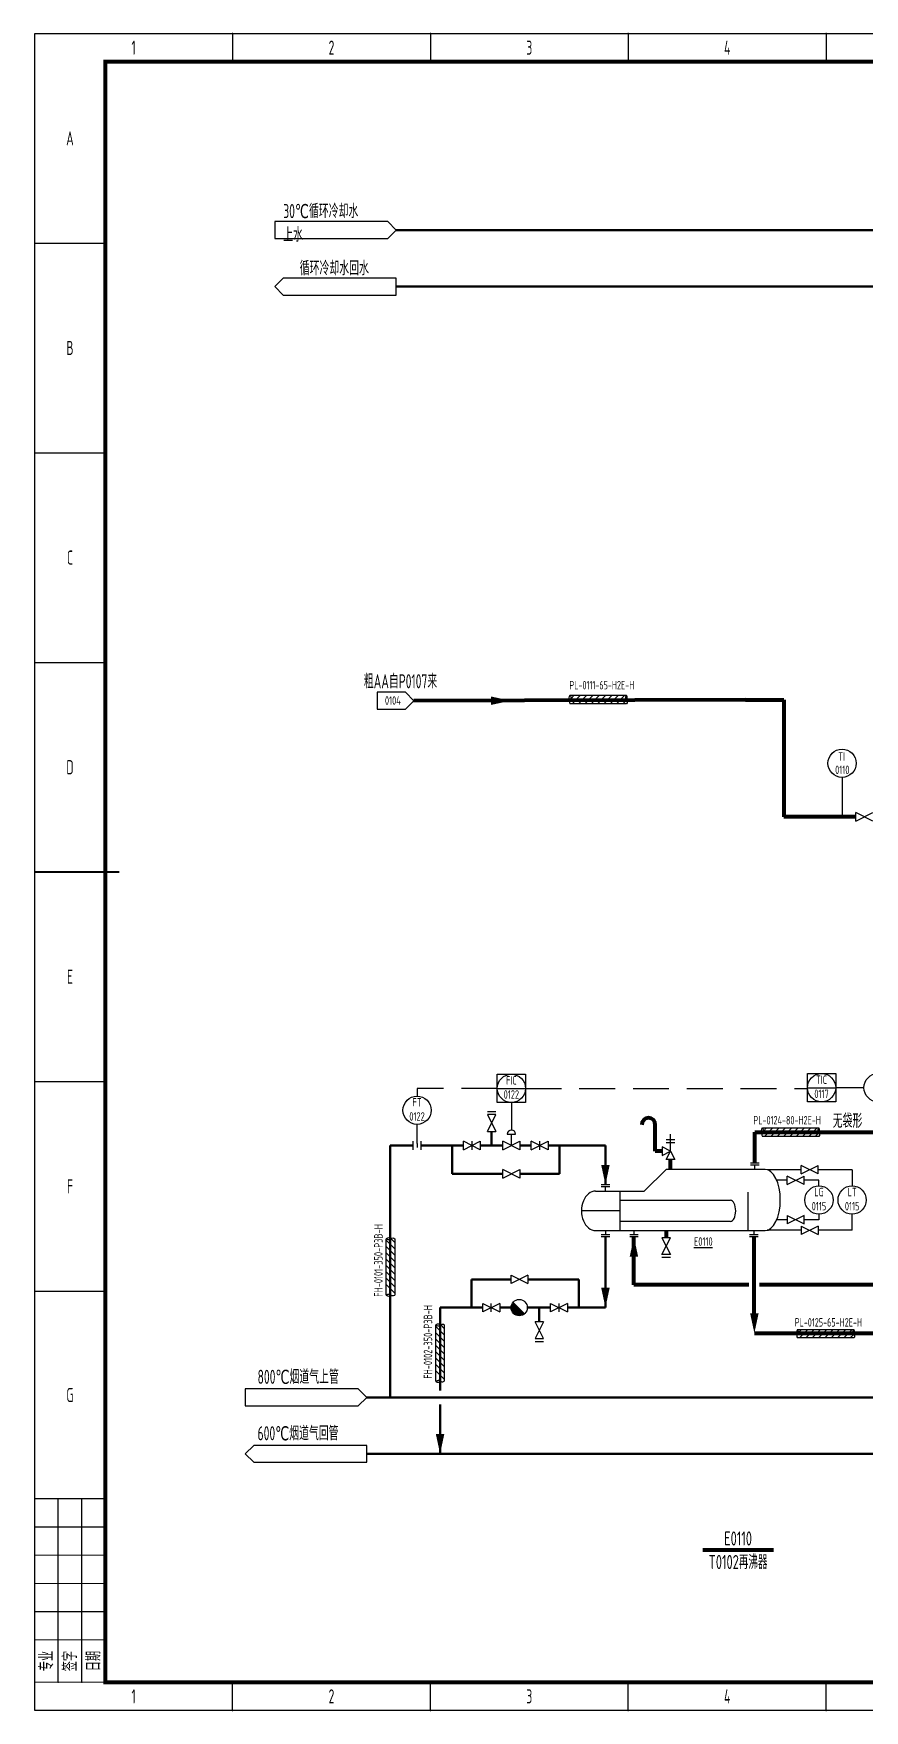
# Model space of a CAD drawing. Header units: millimetres. Extents: x 453 to 7190, y 523 to 4294.
# Drawn here: x 6348 to 6643, y 2905 to 3499 of the extents above; entities that cross this region are included whole.
import ezdxf

# ---------------------------------------------------------------- set-up
doc = ezdxf.new("R2010")
doc.units = ezdxf.units.MM
doc.linetypes.add('DASHED', pattern=[19.05, 12.7, -6.35])
for name, color, linetype, lineweight in [('01-主物流线-粗实线', 134, 'Continuous', 80), ('03-设备外轮廓线-细实线', 7, 'Continuous', 25), ('04-设备内部件-细实线', 170, 'Continuous', 25), ('05-公用工程-冷却水与回水', 55, 'Continuous', 40), ('05-图框与标题栏', 7, 'Continuous', 25), ('06-公用工程-中、低压蒸汽与凝水回管', 14, 'Continuous', 40), ('09-文本', 7, 'Continuous', 25), ('10-流股接续标志', 7, 'Continuous', 25), ('11-文本', 7, 'Continuous', 25), ('11-管道组合号', 50, 'Continuous', 15), ('11-管道组合号 @ 1', 50, 'Continuous', 15), ('12-仪表', 190, 'Continuous', 25), ('12-信号线', 226, 'DASHED', 25), ('12-设备位号线', 7, 'Continuous', 80), ('14-箭头', 7, 'Continuous', 25), ('15-仪表', 190, 'Continuous', 25), ('16-阀门与管件', 102, 'Continuous', 25)]:
    doc.layers.add(name, color=color, linetype=linetype, lineweight=lineweight)
doc.layers.add('TITLE', color=7, linetype='Continuous')
doc.styles.add('3-gbcbig', font='gbenor.shx', dxfattribs={"width": 0.7, "height": 3, "bigfont": 'gbcbig.shx'})
doc.styles.add('5-gbcbig', font='gbenor.shx', dxfattribs={"width": 0.7, "height": 5, "bigfont": 'gbcbig.shx'})
doc.styles.add('PRAY-6-GBCBIG', font='gbenor.shx', dxfattribs={"width": 0.7, "bigfont": 'gbcbig.shx'})
doc.styles.add('头号烷家', font='gbenor.shx', dxfattribs={"width": 0.75, "height": 3, "bigfont": 'gbcbig.shx'})
doc.styles.add('工程字', font='gbenor.shx', dxfattribs={"bigfont": 'gbcbig.shx'})

# ---------------------------------------------------------------- blocks, each defined once
blk = doc.blocks.new('管道组合号')
at = {"layer": '11-管道组合号', "style": '头号烷家', "width": 0.75}
blk.add_attdef('管道组合号', (-4.3, 3.13), '', height=3, dxfattribs=at)

msp = doc.modelspace()

# ---------------------------------------------------------------- hatches: boundary and pattern name
at = {"layer": '16-阀门与管件'}
msp.add_hatch(color=3, dxfattribs=at).paths.add_polyline_path([(6522.31, 3045.82, -0.197694), (6520.28, 3044.98, -0.669876), (6518.25, 3049.91)])

# ---------------------------------------------------------------- linework, layer by layer
for p, q in [((6480, 3265.83), (6470, 3265.83)), ((6470, 3265.83), (6470, 3259.83)), ((6483, 3262.83), (6480, 3265.83)), ((6480, 3259.83), (6483, 3262.83)), ((6470, 3259.83), (6480, 3259.83)), ((6473.2, 3052.27), (6473.2, 3072.27)), ((6476.2, 3068.71), (6473.2, 3071.71)), ((6476.2, 3070.96), (6474.92, 3072.23)), ((6476.2, 3072.27), (6476.2, 3052.27)), ((6476.2, 3066.47), (6473.2, 3069.47)), ((6476.2, 3064.22), (6473.2, 3067.22)), ((6476.2, 3061.98), (6473.2, 3064.98)), ((6476.2, 3059.73), (6473.2, 3062.73)), ((6476.2, 3057.49), (6473.2, 3060.49)), ((6476.2, 3055.24), (6473.2, 3058.24)), ((6476.2, 3053), (6473.2, 3056)), ((6490.76, 3021.75), (6490.76, 3041.75)), ((6493.76, 3040.43), (6492.48, 3041.7)), ((6493.76, 3041.75), (6493.76, 3021.75)), ((6493.76, 3038.18), (6490.76, 3041.18)), ((6493.76, 3035.94), (6490.76, 3038.94)), ((6493.76, 3033.69), (6490.76, 3036.69)), ((6493.76, 3031.45), (6490.76, 3034.45)), ((6493.76, 3029.2), (6490.76, 3032.2)), ((6493.76, 3026.96), (6490.76, 3029.96)), ((6493.76, 3024.71), (6490.76, 3027.71)), ((6493.76, 3022.47), (6490.76, 3025.47))]:
    msp.add_line(p, q)
for centre, radius, start, end in [((6474.04, 3071.18), 1.37, 49.99289, 127.26243), ((6474.18, 3053.42), 1.5, 229.56309, 305.9037), ((6491.6, 3040.65), 1.37, 49.99289, 127.26243), ((6491.74, 3022.89), 1.5, 229.56309, 305.9037)]:
    msp.add_arc(centre, radius, start, end)
for points in [[(6473.2, 3072.27), (6473.68, 3071.92), (6474.59, 3071.76), (6475.32, 3072.73), (6476.02, 3072.45), (6476.2, 3072.27)], [(6490.76, 3041.75), (6491.24, 3041.39), (6492.15, 3041.23), (6492.88, 3042.21), (6493.58, 3041.92), (6493.76, 3041.75)]]:
    msp.add_open_spline(points, degree=3, knots=[0, 0, 0, 0, 1.367527, 2.619727, 3.553416, 3.553416, 3.553416, 3.553416])
for points in [[(6473.2, 3052.27), (6474.36, 3052.63), (6475.29, 3052.09), (6476.2, 3052.27)], [(6490.76, 3021.75), (6491.92, 3022.11), (6492.85, 3021.57), (6493.76, 3021.75)]]:
    msp.add_spline(points, degree=3)
at = {"layer": '01-主物流线-粗实线'}
for p, q in [((6600.45, 3263.11), (6483, 3262.83)), ((6600.45, 3263.11), (6614.07, 3263.11)), ((6614.07, 3263.11), (6614.07, 3221.71)), ((6639.57, 3221.71), (6614.07, 3221.71)), ((6568.5, 3103.32), (6568.5, 3112.62)), ((6603.76, 3099.07), (6603.76, 3109.96)), ((6603.76, 3109.96), (6659.88, 3109.96)), ((6570.88, 3103.32), (6568.5, 3103.32)), ((6573.88, 3096.82), (6573.88, 3100.26)), ((6560.92, 3055.96), (6560.92, 3072.87)), ((6572.35, 3075.12), (6572.35, 3072.62)), ((6603.38, 3072.87), (6603.38, 3045.21)), ((6601.62, 3055.96), (6560.92, 3055.96)), ((6682.38, 3055.96), (6605.37, 3055.96)), ((6954.25, 3038.71), (6603.68, 3038.71))]:
    msp.add_line(p, q, dxfattribs=at)
msp.add_arc((6566.1, 3112.62), 2.4, 0, 180, dxfattribs=at)
at = {"layer": '03-设备外轮廓线-细实线'}
for p, q in [((6564.55, 3089.12), (6572.35, 3096.82)), ((6607.35, 3096.82), (6572.35, 3096.82)), ((6605.26, 3099.07), (6602.26, 3099.07)), ((6605.26, 3098.32), (6602.26, 3098.32)), ((6603.76, 3096.82), (6603.76, 3098.32)), ((6547.35, 3089.12), (6564.55, 3089.12)), ((6552.33, 3091.37), (6549.33, 3091.37)), ((6552.33, 3090.62), (6549.33, 3090.62)), ((6550.83, 3089.12), (6550.83, 3090.62)), ((6547.35, 3075.12), (6607.35, 3075.12)), ((6552.33, 3073.62), (6549.33, 3073.62)), ((6552.33, 3072.87), (6549.33, 3072.87)), ((6550.83, 3075.12), (6550.83, 3073.62)), ((6562.42, 3073.62), (6559.42, 3073.62)), ((6562.42, 3072.87), (6559.42, 3072.87)), ((6560.92, 3075.12), (6560.92, 3073.62)), ((6604.89, 3073.62), (6601.89, 3073.62)), ((6604.89, 3072.87), (6601.89, 3072.87)), ((6603.39, 3075.12), (6603.39, 3073.62))]:
    msp.add_line(p, q, dxfattribs=at)
for centre, major_axis, ratio, start_param, end_param in [((6607.35, 3085.97), (0, 10.85), 0.5, 3.141593, 6.283185), ((6547.35, 3082.12), (0, 7), 0.714286, 0, 3.141593)]:
    msp.add_ellipse(centre, major_axis=major_axis, ratio=ratio, start_param=start_param, end_param=end_param, dxfattribs=at)
at = {"layer": '04-设备内部件-细实线'}
for p, q in [((6555.95, 3089.12), (6555.95, 3075.12)), ((6555.95, 3085.87), (6595.08, 3085.87)), ((6601.33, 3075.12), (6601.33, 3088.79)), ((6555.95, 3082.12), (6542.35, 3082.12)), ((6595.08, 3078.37), (6555.95, 3078.37))]:
    msp.add_line(p, q, dxfattribs=at)
msp.add_ellipse((6595.08, 3082.12), major_axis=(0, 3.75), ratio=0.5, start_param=3.141593, end_param=6.283185, dxfattribs=at)
at = {"layer": '05-公用工程-冷却水与回水', "lineweight": 40}
for p, q in [((6476.71, 3429.53), (7085.32, 3429.53)), ((6476.71, 3409.53), (7085.32, 3409.53))]:
    msp.add_line(p, q, dxfattribs=at)
at = {"layer": '05-图框与标题栏'}
for p, q in [((6418.75, 3499.16), (6418.75, 3489.16)), ((6488.83, 3499.16), (6488.83, 3489.16)), ((6558.92, 3499.16), (6558.92, 3489.16)), ((6629, 3499.16), (6629, 3489.16)), ((6348.67, 3424.91), (6373.67, 3424.91)), ((6348.67, 3350.66), (6373.67, 3350.66)), ((6348.67, 3276.41), (6373.67, 3276.41)), ((6348.67, 3127.91), (6373.67, 3127.91)), ((6348.67, 3053.66), (6373.67, 3053.66)), ((6357, 2915.16), (6357, 2980.16)), ((6365.33, 2915.16), (6365.33, 2980.16)), ((6418.75, 2905.16), (6418.75, 2915.16)), ((6488.83, 2905.16), (6488.83, 2915.16)), ((6558.92, 2905.16), (6558.92, 2915.16)), ((6629, 2905.16), (6629, 2915.16))]:
    msp.add_line(p, q, dxfattribs=at)
at = {"layer": '05-图框与标题栏', "const_width": 1.4}
msp.add_lwpolyline([(6373.67, 3489.16), (6373.67, 2915.16), (7179.67, 2915.16), (7179.67, 3489.16)], close=True, dxfattribs=at)
at = {"layer": '05-图框与标题栏'}
for points, const_width in [([(6348.67, 3202.16), (6378.67, 3202.16)], 0.8), ([(6373.67, 2980.16), (6348.67, 2980.16)], 0.4), ([(6373.67, 2970.16), (6348.67, 2970.16)], 0.4), ([(6373.67, 2960.16), (6348.67, 2960.16)], 0.4), ([(6373.67, 2950.16), (6348.67, 2950.16)], 0.4), ([(6373.67, 2940.16), (6348.67, 2940.16)], 0.4), ([(6373.67, 2930.16), (6348.67, 2930.16)], 0.4), ([(6373.67, 2915.16), (6348.67, 2915.16)], 0.4)]:
    msp.add_lwpolyline(points, dxfattribs=dict(at, const_width=const_width))
for p in [(6418.75, 3499.16), (6418.75, 3499.16), (6418.75, 3499.16), (6488.83, 3499.16), (6488.83, 3499.16), (6488.83, 3499.16), (6558.92, 3499.16), (6558.92, 3499.16), (6558.92, 3499.16), (6629, 3499.16), (6629, 3499.16), (6629, 3499.16), (6357, 2915.16), (6365.33, 2915.16), (6418.75, 2905.16), (6488.83, 2905.16), (6558.92, 2905.16), (6629, 2905.16)]:
    msp.add_point(p, dxfattribs=at)
at = {"layer": '06-公用工程-中、低压蒸汽与凝水回管'}
for p, q in [((6510.51, 3110.26), (6510.51, 3105.26)), ((6474.62, 3105.26), (6474.62, 3016.05)), ((6474.62, 3105.26), (6482.6, 3105.26)), ((6485.6, 3105.26), (6500.51, 3105.26)), ((6496.51, 3095.26), (6496.51, 3105.26)), ((6506.51, 3105.26), (6514.51, 3105.26)), ((6520.51, 3105.26), (6524.51, 3105.26)), ((6530.51, 3105.26), (6534.51, 3105.26)), ((6534.51, 3105.26), (6550.83, 3105.26)), ((6534.51, 3105.26), (6534.51, 3095.26)), ((6550.83, 3105.26), (6550.83, 3091.37)), ((6514.51, 3095.26), (6496.51, 3095.26)), ((6534.51, 3095.26), (6520.51, 3095.26)), ((6550.83, 3072.87), (6550.83, 3047.86)), ((6503.4, 3047.86), (6503.4, 3057.86)), ((6503.4, 3057.86), (6517.4, 3057.86)), ((6541.4, 3057.86), (6523.4, 3057.86)), ((6541.4, 3047.86), (6541.4, 3057.86)), ((6492.26, 3047.86), (6492.26, 3018.55)), ((6503.4, 3047.86), (6492.26, 3047.86)), ((6507.4, 3047.86), (6503.4, 3047.86)), ((6517.4, 3047.86), (6513.4, 3047.86)), ((6531.4, 3047.86), (6523.16, 3047.86)), ((6527.4, 3047.86), (6527.4, 3042.86)), ((6537.4, 3047.86), (6541.4, 3047.86)), ((6550.83, 3047.86), (6541.4, 3047.86)), ((6466.26, 3016.05), (7085.32, 3016.05)), ((6492.26, 3013.55), (6492.26, 2996.05)), ((6466.26, 2996.05), (7085.32, 2996.05))]:
    msp.add_line(p, q, dxfattribs=at)
at = {"layer": '10-流股接续标志'}
for p, q in [((6473.71, 3432.53), (6433.71, 3432.53)), ((6433.71, 3432.53), (6433.71, 3426.53)), ((6476.71, 3429.53), (6473.71, 3432.53)), ((6473.71, 3426.53), (6476.71, 3429.53)), ((6433.71, 3426.53), (6473.71, 3426.53)), ((6436.71, 3412.53), (6433.71, 3409.53)), ((6476.71, 3412.53), (6436.71, 3412.53)), ((6476.71, 3406.53), (6476.71, 3412.53)), ((6433.71, 3409.53), (6436.71, 3406.53)), ((6436.71, 3406.53), (6476.71, 3406.53)), ((6463.26, 3019.05), (6423.26, 3019.05)), ((6423.26, 3019.05), (6423.26, 3013.05)), ((6466.26, 3016.05), (6463.26, 3019.05)), ((6423.26, 3013.05), (6463.26, 3013.05)), ((6463.26, 3013.05), (6466.26, 3016.05)), ((6426.26, 2999.05), (6423.26, 2996.05)), ((6423.26, 2996.05), (6426.26, 2993.05)), ((6466.26, 2999.05), (6426.26, 2999.05)), ((6466.26, 2993.05), (6466.26, 2999.05)), ((6426.26, 2993.05), (6466.26, 2993.05))]:
    msp.add_line(p, q, dxfattribs=at)
at = {"layer": '11-文本'}
for p, q in [((6538.27, 3264.74), (6558.27, 3264.74)), ((6558.27, 3261.74), (6538.27, 3261.74)), ((6538.65, 3263.64), (6539.74, 3264.74)), ((6538.99, 3261.74), (6541.99, 3264.74)), ((6541.23, 3261.74), (6544.23, 3264.74)), ((6543.48, 3261.74), (6546.48, 3264.74)), ((6545.72, 3261.74), (6548.72, 3264.74)), ((6547.97, 3261.74), (6550.97, 3264.74)), ((6550.21, 3261.74), (6553.21, 3264.74)), ((6552.46, 3261.74), (6555.46, 3264.74)), ((6554.7, 3261.74), (6557.7, 3264.74)), ((6556.95, 3261.74), (6558.23, 3263.02)), ((6606.4, 3111.5), (6626.4, 3111.5)), ((6626.4, 3108.5), (6606.4, 3108.5)), ((6606.78, 3110.4), (6607.88, 3111.5)), ((6607.12, 3108.5), (6610.12, 3111.5)), ((6609.37, 3108.5), (6612.37, 3111.5)), ((6611.61, 3108.5), (6614.61, 3111.5)), ((6613.86, 3108.5), (6616.86, 3111.5)), ((6616.1, 3108.5), (6619.1, 3111.5)), ((6618.35, 3108.5), (6621.35, 3111.5)), ((6620.6, 3108.5), (6623.6, 3111.5)), ((6622.84, 3108.5), (6625.84, 3111.5)), ((6625.09, 3108.5), (6626.36, 3109.78)), ((6618.82, 3040.09), (6638.82, 3040.09)), ((6638.82, 3037.09), (6618.82, 3037.09)), ((6619.2, 3038.99), (6620.3, 3040.09)), ((6619.54, 3037.09), (6622.54, 3040.09)), ((6621.79, 3037.09), (6624.79, 3040.09)), ((6624.03, 3037.09), (6627.03, 3040.09)), ((6626.28, 3037.09), (6629.28, 3040.09)), ((6628.52, 3037.09), (6631.52, 3040.09)), ((6630.77, 3037.09), (6633.77, 3040.09)), ((6633.01, 3037.09), (6636.01, 3040.09)), ((6635.26, 3037.09), (6638.26, 3040.09)), ((6637.5, 3037.09), (6638.78, 3038.37))]:
    msp.add_line(p, q, dxfattribs=at)
for centre, radius, start, end in [((6539.41, 3263.76), 1.5, 139.56309, 215.9037), ((6557.17, 3263.9), 1.37, 319.99289, 37.26243), ((6607.54, 3110.53), 1.5, 139.56309, 215.9037), ((6625.31, 3110.67), 1.37, 319.99289, 37.26243), ((6619.96, 3039.11), 1.5, 139.56309, 215.9037), ((6637.73, 3039.25), 1.37, 319.99289, 37.26243)]:
    msp.add_arc(centre, radius, start, end, dxfattribs=at)
for points in [[(6538.27, 3264.74), (6538.63, 3263.58), (6538.09, 3262.65), (6538.27, 3261.74)], [(6606.4, 3111.5), (6606.76, 3110.35), (6606.22, 3109.41), (6606.4, 3108.5)], [(6618.82, 3040.09), (6619.18, 3038.93), (6618.64, 3038), (6618.82, 3037.09)]]:
    msp.add_spline(points, degree=3, dxfattribs=at)
for points in [[(6558.27, 3264.74), (6557.91, 3264.26), (6557.75, 3263.34), (6558.73, 3262.62), (6558.44, 3261.92), (6558.27, 3261.74)], [(6626.4, 3111.5), (6626.05, 3111.02), (6625.88, 3110.11), (6626.86, 3109.38), (6626.58, 3108.68), (6626.4, 3108.5)], [(6638.82, 3040.09), (6638.47, 3039.61), (6638.3, 3038.7), (6639.28, 3037.97), (6639, 3037.27), (6638.82, 3037.09)]]:
    msp.add_open_spline(points, degree=3, knots=[0, 0, 0, 0, 1.367527, 2.619727, 3.553416, 3.553416, 3.553416, 3.553416], dxfattribs=at)
at = {"layer": '12-仪表'}
msp.add_line((6517.51, 3120.52), (6517.51, 3110.76), dxfattribs=at)
at = {"layer": '12-信号线'}
for p, q in [((6512.51, 3125.52), (6484.1, 3125.52)), ((6484.1, 3125.52), (6484.1, 3122.76)), ((6522.51, 3125.52), (6622.38, 3125.52))]:
    msp.add_line(p, q, dxfattribs=at)
at = {"layer": '12-设备位号线'}
msp.add_line((6610.31, 2961.93), (6585.31, 2961.93), dxfattribs=at)
at = {"layer": '14-箭头'}
for points in [[(6517.26, 3262.83, 0, 3, 0), (6510.26, 3262.83, 3, 3, 0)], [(6550.83, 3091.37, 0, 3, 0), (6550.83, 3098.37, 3, 3, 0)], [(6560.92, 3072.87, 0, 3, 0), (6560.92, 3065.87, 3, 3, 0)], [(6550.83, 3047.86, 0, 3, 0), (6550.83, 3054.86, 3, 3, 0)], [(6603.58, 3038.79, 0, 3, 0), (6603.58, 3045.79, 3, 3, 0)], [(6492.26, 2996.05, 0, 3, 0), (6492.26, 3003.05, 3, 3, 0)]]:
    msp.add_lwpolyline(points, format="xyseb", dxfattribs=at)
at = {"layer": '15-仪表'}
for p, q in [((6634.65, 3235.68), (6634.65, 3221.71)), ((6512.51, 3125.52), (6512.51, 3130.52)), ((6512.51, 3130.52), (6522.51, 3130.52)), ((6522.51, 3130.52), (6522.51, 3120.52)), ((6622.38, 3125.76), (6622.38, 3130.76)), ((6622.38, 3130.76), (6632.38, 3130.76)), ((6632.38, 3130.76), (6632.38, 3120.76)), ((6512.51, 3120.52), (6512.51, 3125.52)), ((6512.51, 3125.52), (6522.51, 3125.52)), ((6622.38, 3120.76), (6622.38, 3125.76)), ((6622.38, 3125.76), (6632.38, 3125.76)), ((6642.38, 3125.76), (6632.38, 3125.76)), ((6522.51, 3120.52), (6512.51, 3120.52)), ((6632.38, 3120.76), (6622.38, 3120.76)), ((6484.1, 3106.01), (6484.1, 3112.76)), ((6620.18, 3096.69), (6608.15, 3096.69)), ((6638.21, 3096.69), (6626.18, 3096.69)), ((6638.21, 3096.69), (6638.21, 3090.97)), ((6615.17, 3092.97), (6611.49, 3092.97)), ((6626.47, 3092.97), (6621.17, 3092.97)), ((6626.47, 3090.97), (6626.47, 3092.97)), ((6615.17, 3078.97), (6611.49, 3078.97)), ((6626.47, 3078.97), (6621.17, 3078.97)), ((6626.47, 3080.97), (6626.47, 3078.97)), ((6638.21, 3075.24), (6638.21, 3080.97)), ((6620.18, 3075.24), (6608.15, 3075.24)), ((6638.21, 3075.24), (6626.18, 3075.24))]:
    msp.add_line(p, q, dxfattribs=at)
for centre in [(6634.65, 3240.68), (6517.51, 3125.52), (6627.38, 3125.76), (6647.38, 3125.76), (6484.1, 3117.76), (6626.47, 3085.97), (6638.21, 3085.97)]:
    msp.add_circle(centre, 5, dxfattribs=at)
at = {"layer": '16-阀门与管件'}
for p, q in [((6639.57, 3220.21), (6639.57, 3223.21)), ((6639.57, 3220.21), (6645.57, 3223.21)), ((6645.57, 3220.21), (6639.57, 3223.21)), ((6512.01, 3117.26), (6509.01, 3117.26)), ((6512.01, 3116.26), (6509.01, 3116.26)), ((6509.01, 3116.26), (6512.01, 3110.26)), ((6509.01, 3110.26), (6512.01, 3116.26)), ((6482.6, 3106.76), (6482.6, 3103.76)), ((6485.6, 3103.76), (6485.6, 3106.76)), ((6500.51, 3103.76), (6500.51, 3106.76)), ((6500.51, 3103.76), (6506.51, 3106.76)), ((6506.51, 3103.76), (6500.51, 3106.76)), ((6503.51, 3106.76), (6503.51, 3103.76)), ((6506.51, 3106.76), (6506.51, 3103.76)), ((6509.01, 3110.26), (6512.01, 3110.26)), ((6514.51, 3103.76), (6514.51, 3106.76)), ((6514.51, 3103.76), (6520.51, 3106.76)), ((6520.51, 3103.76), (6514.51, 3106.76)), ((6516.01, 3109.26), (6519.01, 3109.26)), ((6517.51, 3105.26), (6517.51, 3109.26)), ((6520.51, 3106.76), (6520.51, 3103.76)), ((6524.51, 3103.76), (6524.51, 3106.76)), ((6524.51, 3103.76), (6530.51, 3106.76)), ((6530.51, 3103.76), (6524.51, 3106.76)), ((6527.51, 3106.76), (6527.51, 3103.76)), ((6530.51, 3106.76), (6530.51, 3103.76)), ((6575.38, 3107.26), (6572.38, 3107.26)), ((6573.88, 3103.26), (6573.88, 3109.26)), ((6484.1, 3106.01), (6484.1, 3104.51)), ((6573.88, 3103.26), (6570.88, 3104.76)), ((6570.88, 3104.76), (6570.88, 3101.76)), ((6570.88, 3101.76), (6573.88, 3103.26)), ((6575.38, 3106.26), (6572.38, 3106.26)), ((6572.38, 3100.26), (6573.88, 3103.26)), ((6573.88, 3103.26), (6575.38, 3100.26)), ((6514.51, 3093.76), (6514.51, 3096.76)), ((6514.51, 3093.76), (6520.51, 3096.76)), ((6520.51, 3093.76), (6514.51, 3096.76)), ((6520.51, 3096.76), (6520.51, 3093.76)), ((6575.38, 3100.26), (6572.38, 3100.26)), ((6620.18, 3095.19), (6620.18, 3098.19)), ((6620.18, 3095.19), (6626.18, 3098.19)), ((6626.18, 3095.19), (6620.18, 3098.19)), ((6626.18, 3095.19), (6626.18, 3098.19)), ((6615.17, 3091.47), (6615.17, 3094.47)), ((6615.17, 3091.47), (6621.17, 3094.47)), ((6621.17, 3091.47), (6615.17, 3094.47)), ((6621.17, 3091.47), (6621.17, 3094.47)), ((6615.17, 3080.47), (6615.17, 3077.47)), ((6615.17, 3080.47), (6621.17, 3077.47)), ((6621.17, 3080.47), (6615.17, 3077.47)), ((6621.17, 3077.47), (6621.17, 3080.47)), ((6573.85, 3072.62), (6570.85, 3072.62)), ((6570.85, 3072.62), (6573.85, 3066.62)), ((6570.85, 3066.62), (6573.85, 3072.62)), ((6620.18, 3076.74), (6620.18, 3073.74)), ((6620.18, 3076.74), (6626.18, 3073.74)), ((6626.18, 3076.74), (6620.18, 3073.74)), ((6626.18, 3076.74), (6626.18, 3073.74)), ((6573.85, 3066.62), (6570.85, 3066.62)), ((6573.85, 3065.62), (6570.85, 3065.62)), ((6517.4, 3056.36), (6517.4, 3059.36)), ((6523.4, 3059.36), (6517.4, 3056.36)), ((6517.4, 3059.36), (6523.4, 3056.36)), ((6523.4, 3059.36), (6523.4, 3056.36)), ((6507.4, 3046.36), (6507.4, 3049.36)), ((6513.4, 3049.36), (6507.4, 3046.36)), ((6507.4, 3049.36), (6513.4, 3046.36)), ((6510.4, 3046.36), (6510.4, 3049.36)), ((6513.4, 3049.36), (6513.4, 3046.36)), ((6531.4, 3046.36), (6531.4, 3049.36)), ((6537.4, 3049.36), (6531.4, 3046.36)), ((6531.4, 3049.36), (6537.4, 3046.36)), ((6534.4, 3046.36), (6534.4, 3049.36)), ((6537.4, 3049.36), (6537.4, 3046.36)), ((6528.9, 3042.86), (6525.9, 3042.86)), ((6528.9, 3036.86), (6525.9, 3042.86)), ((6528.9, 3042.86), (6525.9, 3036.86)), ((6525.9, 3036.86), (6528.9, 3036.86)), ((6525.9, 3035.86), (6528.9, 3035.86))]:
    msp.add_line(p, q, dxfattribs=at)
at = {"layer": '16-阀门与管件', "color": 3}
msp.add_circle((6520.28, 3047.86), 2.88, dxfattribs=at)
at = {"layer": '16-阀门与管件'}
msp.add_arc((6517.51, 3109.26), 1.5, 0, 180, dxfattribs=at)
at = {"layer": 'TITLE'}
for p, q in [((6348.67, 3499.16), (7189.67, 3499.16)), ((6348.67, 2905.16), (6348.67, 3499.16)), ((7189.67, 2905.16), (6348.67, 2905.16))]:
    msp.add_line(p, q, dxfattribs=at)
msp.add_lwpolyline([(6348.67, 3499.16), (7189.67, 3499.16), (7189.67, 2905.16), (6348.67, 2905.16)], close=True, dxfattribs=at)

# ---------------------------------------------------------------- block references
at = {"layer": '11-管道组合号'}
for p, values in [((6542.36, 3263.72), {'管道组合号': 'PL-0111-65-H2E-H'}), ((6607.56, 3109.61), {'管道组合号': 'PL-0124-80-H2E-H'}), ((6622.17, 3038), {'管道组合号': 'PL-0125-65-H2E-H'})]:
    msp.add_blockref('管道组合号', p, dxfattribs=at).add_auto_attribs(values)

# ---------------------------------------------------------------- texts
at = {"insert": (6585.49, 3071.25), "char_height": 3, "attachment_point": 5, "style": '3-gbcbig'}
msp.add_mtext_dynamic_manual_height_columns('{\\LE0110}', width=12.7249, gutter_width=35, heights=[12.14], dxfattribs=at)
at = {"layer": '05-图框与标题栏', "char_height": 5, "attachment_point": 5, "style": '5-gbcbig'}
for s, width, gutter_width, insert in [('1', 70.0833, 25, (6383.71, 3494.16)), ('2', 70.0833, 12.5, (6453.79, 3494.16)), ('3', 70.0833, 25, (6523.87, 3494.16)), ('4', 70.0833, 25, (6593.96, 3494.16)), ('A', 25, 25, (6361.17, 3462.03)), ('B', 25, 25, (6361.17, 3387.78)), ('C', 25, 25, (6361.17, 3313.53)), ('D', 25, 25, (6361.17, 3239.28)), ('E', 25, 25, (6361.17, 3165.03)), ('F', 25, 25, (6361.17, 3090.78)), ('G', 25, 25, (6361.17, 3016.91)), ('1', 70.0833, 25, (6383.71, 2910.16)), ('2', 70.0833, 25, (6453.79, 2910.16)), ('3', 70.0833, 25, (6523.87, 2910.16)), ('4', 70.0833, 25, (6593.96, 2910.16))]:
    msp.add_mtext_dynamic_manual_height_columns(s, width=width, gutter_width=gutter_width, heights=[0], dxfattribs=dict(at, insert=insert))
at = {"layer": '05-图框与标题栏', "char_height": 5, "attachment_point": 5, "rotation": 90, "style": '工程字'}
for s, insert in [('专业', (6352.83, 2922.66)), ('签字', (6361.17, 2922.66)), ('日期', (6369.5, 2922.66))]:
    msp.add_mtext_dynamic_manual_height_columns(s, width=8.3333, gutter_width=25, heights=[0], dxfattribs=dict(at, insert=insert))
at = {"layer": '09-文本'}
for s, width, heights, insert, char_height, attachment_point, style in [('粗AA自P0107来', 44.9157, [5.33], (6465.26, 3269.71), 5, 4, '5-gbcbig'), ('0104', 40, [0], (6475.53, 3262.89), 3, 5, '3-gbcbig'), ('{\\W0.75;E0110}\\P{\\A1;\\W0.75;T0102再沸器}', 59.0038, [0], (6597.81, 2961.9), 5, 5, '5-gbcbig')]:
    msp.add_mtext_dynamic_manual_height_columns(s, width=width, gutter_width=12.5, heights=heights, dxfattribs=dict(at, insert=insert, char_height=char_height, attachment_point=attachment_point, style=style))
at = {"layer": '11-文本', "char_height": 5, "attachment_point": 1, "style": '5-gbcbig'}
for s, insert in [('30℃循环冷却水上水', (6436.71, 3438.76)), ('循环冷却水回水', (6442.55, 3418.54)), ('800℃烟道气上管', (6427.61, 3025.84)), ('600℃烟道气回管', (6427.61, 3005.84))]:
    msp.add_mtext_dynamic_manual_height_columns(s, width=29.1659, gutter_width=25, heights=[0], dxfattribs=dict(at, insert=insert))
at = {"layer": '11-文本', "char_height": 3, "width": 10, "attachment_point": 5, "style": '3-gbcbig'}
for s, insert in [('{\\C0;TI}', (6634.49, 3243.07)), ('{\\C0;0110}', (6634.72, 3238.33))]:
    msp.add_mtext(s, dxfattribs=dict(at, insert=insert))
at = {"layer": '11-管道组合号', "insert": (6631.32, 3116.49), "char_height": 5, "attachment_point": 1, "style": 'PRAY-6-GBCBIG'}
msp.add_mtext_dynamic_manual_height_columns('无袋形', width=10.7049, gutter_width=12.5, heights=[0], dxfattribs=at)
at = {"layer": '11-管道组合号', "insert": (6489.47, 3022.65), "char_height": 3, "attachment_point": 7, "rotation": 90, "style": '3-gbcbig'}
msp.add_mtext_dynamic_manual_height_columns('FH-0102-350-P3B-H', width=21.0765, gutter_width=12.5, heights=[0], dxfattribs=at)
at = {"layer": '11-管道组合号 @ 1', "insert": (6471.91, 3051.68), "char_height": 3, "attachment_point": 7, "rotation": 90, "style": '3-gbcbig'}
msp.add_mtext_dynamic_manual_height_columns('FH-0101-350-P3B-H', width=21.9761, gutter_width=12.5, heights=[3], dxfattribs=at)
at = {"layer": '15-仪表', "ltscale": 10, "char_height": 3, "width": 10, "attachment_point": 5, "style": '3-gbcbig'}
for s, insert in [('{\\C0;FIC\\P0122}', (6517.51, 3125.85)), ('{\\C0;TIC\\P0117}', (6627.38, 3126.08)), ('{\\C0;FT\\P0122}', (6484.1, 3118.08)), ('{\\C0;LG\\P0115}', (6626.47, 3086.29)), ('{\\C0;LT\\P0115}', (6638.21, 3086.29))]:
    msp.add_mtext(s, dxfattribs=dict(at, insert=insert))

doc.saveas('drawing.dxf')
